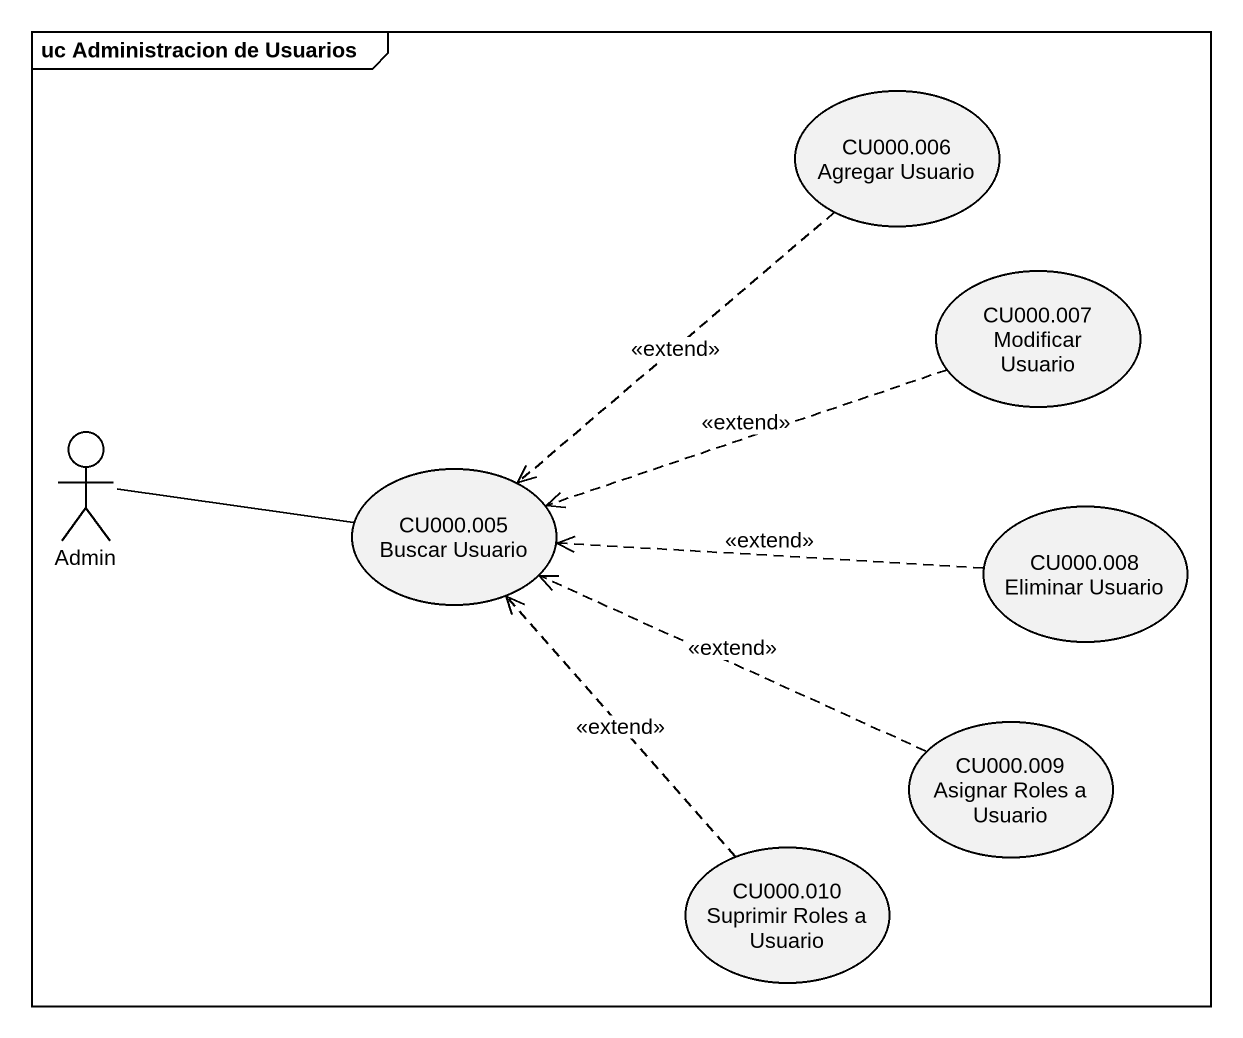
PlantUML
@startuml
mainframe uc Administracion de Usuarios
usecase "CU000.006 Agregar Usuario" as CU000_006_Agregar_Usuario
usecase "CU000.007 Modificar Usuario" as CU000_007_Modificar_Usuario
actor Admin
usecase "CU000.005 Buscar Usuario" as CU000_005_Buscar_Usuario
usecase "CU000.008 Eliminar Usuario" as CU000_008_Eliminar_Usuario
usecase "CU000.009 Asignar Roles a Usuario" as CU000_009_Asignar_Roles_a
usecase "CU000.010 Suprimir Roles a Usuario" as CU000_010_Suprimir_Roles_a
CU000_006_Agregar_Usuario ..> CU000_005_Buscar_Usuario : <<extend>>
CU000_007_Modificar_Usuario .left.> CU000_005_Buscar_Usuario : <<extend>>
CU000_005_Buscar_Usuario -left- Admin
CU000_008_Eliminar_Usuario .left.> CU000_005_Buscar_Usuario : <<extend>>
CU000_009_Asignar_Roles_a .left.> CU000_005_Buscar_Usuario : <<extend>>
CU000_010_Suprimir_Roles_a .up.> CU000_005_Buscar_Usuario : <<extend>>
@enduml
